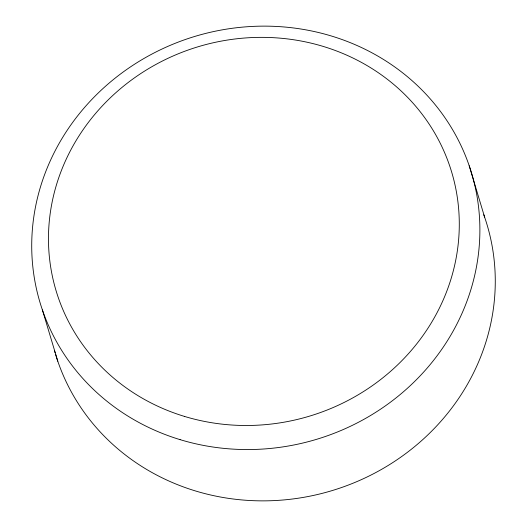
<?xml version="1.0" encoding="UTF-8"?>
<svg xmlns="http://www.w3.org/2000/svg" width="527" height="527" viewBox="0 0 527 527"><rect width="100%" height="100%" fill="white"/><g stroke="black" fill="none" stroke-linecap="round" stroke-linejoin="round"><path stroke-width="0.79" d="M469.208 165.768L484.603 217.084M42.397 309.916L57.792 361.232M483.799 214.792A225.266 210.444 -16.7 0 1 337.069 489.036A225.266 210.444 -16.7 0 1 55.552 354.302M55.091 352.747A225.266 210.444 -16.7 0 1 54.419 350.409M180.109 439.65A225.266 210.444 -16.7 0 0 476.303 192.368A225.266 210.444 -16.7 0 0 110.999 81.514A225.266 210.444 -16.7 0 0 180.109 439.65M184.49 416.416A206.498 192.908 -16.7 0 0 456.007 189.74A206.498 192.908 -16.7 0 0 121.138 88.128A206.498 192.908 -16.7 0 0 184.49 416.416"/></g></svg>
